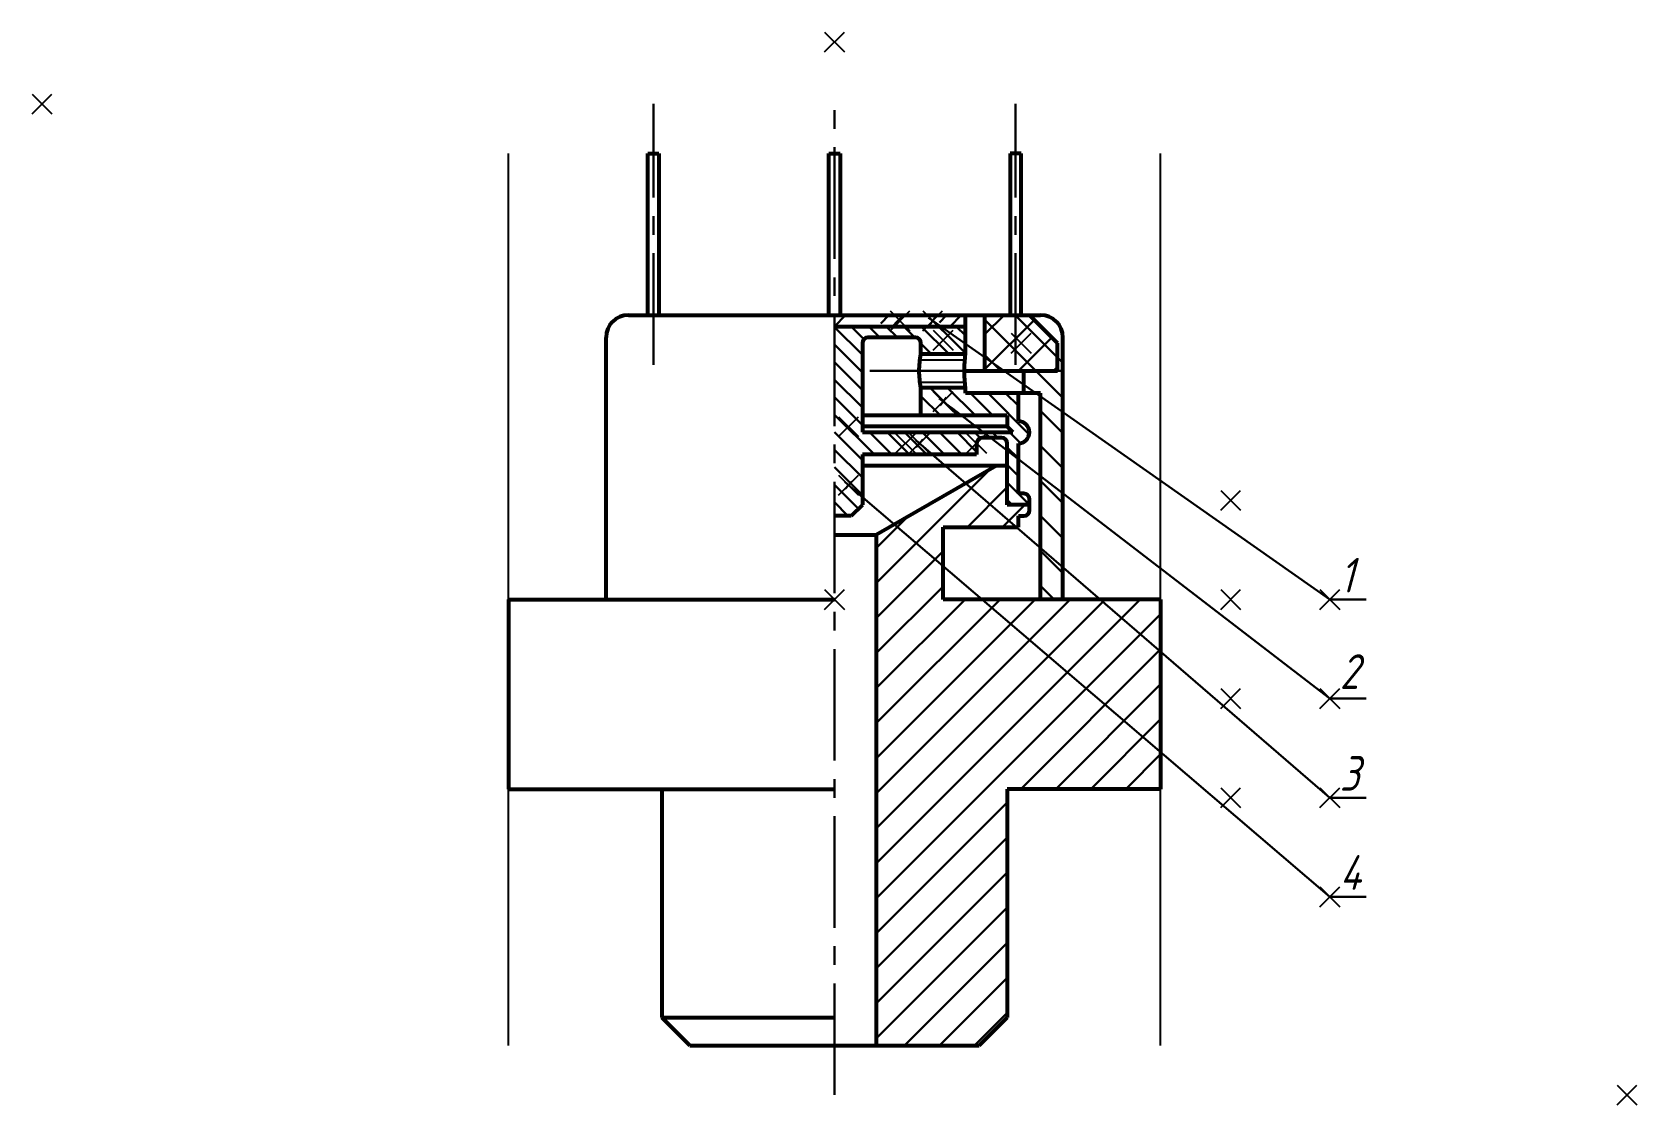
# Model space of a CAD drawing. Header units: inches. Extents: x -81 to 81, y -6 to 102.
import ezdxf
from ezdxf import colors
from ezdxf.entities.mleader import LeaderData, LeaderLine
from ezdxf.math import Vec2, Vec3

# ---------------------------------------------------------------- set-up
doc = ezdxf.new("R2010")
doc.units = ezdxf.units.IN
doc.header["$MEASUREMENT"] = 0
doc.header["$PDMODE"] = 3
doc.header["$PDSIZE"] = -2
doc.linetypes.add('CENTER2', pattern=[1.125, 0.75, -0.125, 0.125, -0.125])
doc.layers.add('Layer2', color=2, linetype='Continuous', plot=False)
doc.layers.add('Layer3', color=3, linetype='Continuous', plot=False)
doc.layers.add('Layer4', color=4, linetype='Continuous', lineweight=30)
doc.layers.add('Layer5', color=6, linetype='Continuous', lineweight=53)
doc.styles.add('3.5', font='gost.shx', dxfattribs={"oblique": 15, "height": 3.5})

# ---------------------------------------------------------------- blocks, each defined once
blk = doc.blocks.new('*U17')
at = {"layer": 'Layer4', "color": 0, "linetype": 'CENTER2', "ltscale": 15, "transparency": 16777216}
blk.add_line((0, -50), (0, 50), dxfattribs=at)
blk = doc.blocks.new('*U18')
at = {"layer": 'Layer4', "color": 0, "linetype": 'CENTER2', "ltscale": 15, "transparency": 16777216}
blk.add_line((0, -13.15625), (0, 13.15625), dxfattribs=at)
blk = doc.blocks.new('*U19')
at = {"layer": 'Layer4', "color": 0, "linetype": 'CENTER2', "ltscale": 15, "transparency": 16777216}
blk.add_line((-7.33, 0), (12.33, 0), dxfattribs=at)
blk = doc.blocks.new('*U20')
at = {"layer": 'Layer4', "color": 0, "linetype": 'CENTER2', "ltscale": 15, "transparency": 16777216}
blk.add_line((0, -13.15625), (0, 13.15625), dxfattribs=at)
blk = doc.blocks.new('108_121_120_119_117_116_113_75_45__33__26_1__22__18__Drawing1__201910110942\xa0— копия__201910111819\xa0— копия 11')
at = {"layer": 'Layer4'}
for p, q in [((-1.5, 0), (0.5, 0)), ((0, 0.5), (0, -0.5))]:
    blk.add_line(p, q, dxfattribs=at)

msp = doc.modelspace()

# ---------------------------------------------------------------- hatches: boundary and pattern name
at = {"layer": 'Layer4'}
h = msp.add_hatch(dxfattribs=at)
h.set_pattern_fill('GOST_GLASS', color=256, scale=0.7, angle=1)
h.set_pattern_definition([(46, (0, 0), (5.9388, 0.10366), [3.5, -4.9]), (46, (1.4847, 0.026), (5.9388, 0.10366), [1.4, -7]), (46, (-0.026, 1.4847), (5.9388, 0.10366), [1.4, -7])])
h.paths.add_polyline_path([(13.22, 72.56), (13.22, 73.69), (0, 73.69), (0, 72.56)])
h = msp.add_hatch(dxfattribs=at)
h.set_pattern_fill('ANSI37', color=256, scale=20)
h.paths.add_polyline_path([(15.19, 73.69), (15.19, 68.06), (18.22, 68.06), (22.5, 68.06), (22.5, 70.87), (19.69, 73.69)])
h = msp.add_hatch(dxfattribs=at)
h.set_pattern_fill('ANSI31', color=256, scale=20, angle=90)
h.paths.add_polyline_path([(23.06, 71.44, 0.414214), (20.81, 73.69), (19.69, 73.69), (22.5, 70.87), (22.5, 68.06), (19.12, 68.06), (19.12, 65.81), (20.81, 65.81), (20.81, 45), (23.06, 45)])
h = msp.add_hatch(dxfattribs=at)
h.set_pattern_fill('ANSI31', color=256, scale=10, angle=90)
h.paths.add_polyline_path([(0, 53.44), (1.69, 53.44), (2.81, 54.56), (2.81, 59.62), (14.34, 59.62), (14.34, 60.75, -0.414214), (14.91, 61.31), (16.87, 61.31, -0.414214), (17.44, 60.75), (17.44, 54.56), (19.69, 54.56), (19.69, 55.12, 0.414214), (19.12, 55.69), (18.56, 55.69), (18.56, 60.75, 1), (18.56, 63), (18.56, 65.81), (13.22, 65.81), (13.22, 66.37), (8.72, 66.37), (8.72, 63.56), (17.44, 63.56), (17.44, 62.44), (18, 61.87), (2.81, 61.87), (2.81, 70.87, -0.414214), (3.38, 71.44), (8.16, 71.44, -0.414214), (8.72, 70.87), (8.72, 69.75), (13.22, 69.75), (13.22, 72.56), (0, 72.56)])
h = msp.add_hatch(dxfattribs=at)
h.set_pattern_fill('ANSI31', color=256, scale=20)
h.paths.add_polyline_path([(10.97, 45), (10.97, 52.31), (18.56, 52.31), (18.56, 53.44), (19.12, 53.44, 0.414214), (19.69, 54), (19.69, 54.56), (17.44, 54.56), (17.44, 58.5), (16.31, 58.5), (4.22, 51.52), (4.22, 0), (14.62, 0), (17.44, 2.81), (17.44, 25.87), (32.91, 25.87), (32.91, 45)])

# ---------------------------------------------------------------- linework, layer by layer
at = {"layer": 'Layer2'}
for p in [(0, 101.25), (-80, 95), (6.61, 73.12), (9.91, 73.12), (10.97, 71.16), (18.84, 70.87), (10.97, 64.97), (1.41, 62.44), (7.17, 60.75), (8.58, 60.75), (14.34, 60.75), (1.41, 56.53), (40, 55), (0, 45), (40, 45), (50, 45), (40, 35), (50, 35), (40, 25), (50, 25), (50, 15), (80, -5)]:
    msp.add_point(p, dxfattribs=at)
at = {"layer": 'Layer3'}
for p, q in [((-32.91, 0), (-32.91, 90)), ((32.91, 0), (32.91, 90)), ((8.55, 69.19), (13.22, 69.19)), ((8.55, 66.94), (13.22, 66.94))]:
    msp.add_line(p, q, dxfattribs=at)
at = {"layer": 'Layer5'}
for p, q in [((-18.84, 73.69), (-18.84, 90)), ((-18.84, 90), (-17.72, 90)), ((-17.72, 90), (-17.72, 73.69)), ((-0.56, 73.69), (-0.56, 90)), ((-0.56, 90), (0.56, 90)), ((0.56, 90), (0.56, 73.69)), ((18.84, 90), (17.72, 90)), ((17.72, 90), (17.72, 73.69)), ((18.84, 73.69), (18.84, 90)), ((-20.81, 73.69), (20.81, 73.69)), ((13.22, 69.75), (13.22, 73.69)), ((15.19, 68.06), (15.19, 73.69)), ((22.5, 70.87), (19.69, 73.69)), ((-23.06, 45), (-23.06, 71.44)), ((0, 72.56), (13.22, 72.56)), ((8.16, 71.44), (3.38, 71.44)), ((23.06, 45), (23.06, 71.44)), ((2.81, 70.87), (2.81, 61.87)), ((8.72, 69.75), (8.72, 70.87)), ((13.22, 69.75), (8.72, 69.75)), ((22.5, 68.06), (22.5, 70.87)), ((13.11, 68.06), (22.5, 68.06)), ((19.12, 65.81), (19.12, 68.06)), ((13.22, 66.37), (8.72, 66.37)), ((8.72, 63.56), (8.72, 66.37)), ((13.22, 65.81), (13.22, 66.37)), ((20.81, 65.81), (13.22, 65.81)), ((18.56, 63), (18.56, 65.81)), ((20.81, 45), (20.81, 65.81)), ((17.44, 63.56), (2.81, 63.56)), ((17.44, 63.56), (17.44, 62.44)), ((17.44, 62.44), (2.81, 62.44)), ((2.81, 61.87), (18, 61.87)), ((17.44, 62.44), (18, 61.87)), ((14.34, 60.75), (14.34, 59.62)), ((16.87, 61.31), (14.91, 61.31)), ((17.44, 54.56), (17.44, 60.75)), ((18.56, 55.69), (18.56, 60.75)), ((14.34, 59.62), (2.81, 59.62)), ((2.81, 59.62), (2.81, 54.56)), ((17.44, 58.5), (2.81, 58.5)), ((16.31, 58.5), (4.22, 51.52)), ((19.12, 55.69), (18.56, 55.69)), ((19.69, 54), (19.69, 55.12)), ((2.81, 54.56), (1.69, 53.44)), ((19.69, 54.56), (17.44, 54.56)), ((1.69, 53.44), (0, 53.44)), ((10.97, 45), (10.97, 52.31)), ((10.97, 52.31), (18.56, 52.31)), ((18.56, 52.31), (18.56, 53.44)), ((18.56, 53.44), (19.12, 53.44)), ((0, 51.52), (4.22, 51.52)), ((4.22, 51.52), (4.22, 0)), ((-32.91, 45), (-32.91, 25.87)), ((-32.91, 45), (0, 45)), ((32.91, 45), (10.97, 45)), ((32.91, 45), (32.91, 25.87)), ((-32.91, 25.87), (0, 25.87)), ((-17.44, 25.87), (-17.44, 2.81)), ((32.91, 25.87), (17.44, 25.87)), ((17.44, 25.87), (17.44, 2.81)), ((-17.44, 2.81), (-14.62, 0)), ((-17.44, 2.81), (0, 2.81)), ((17.44, 2.81), (14.62, 0)), ((-14.62, 0), (14.62, 0))]:
    msp.add_line(p, q, dxfattribs=at)
for centre, radius, start, end in [((-20.81, 71.44), 2.25, 90, 180), ((20.81, 71.44), 2.25, 0, 90), ((3.38, 70.87), 0.562, 90, 180), ((8.16, 70.87), 0.562, 0, 90), ((18.56, 61.87), 1.12, 270, 90), ((14.91, 60.75), 0.562, 90, 180), ((16.87, 60.75), 0.562, 0, 90), ((19.12, 55.12), 0.562, 0, 90), ((19.12, 54), 0.562, 270, 0)]:
    msp.add_arc(centre, radius, start, end, dxfattribs=at)
for points in [[(8.72, 66.37), (8.55, 68.06), (8.72, 69.75)], [(13.22, 66.37), (13.11, 68.06), (13.22, 69.75)]]:
    msp.add_spline(points, degree=3, dxfattribs=at)

# ---------------------------------------------------------------- block references
at = {"layer": 'Layer4', "linetype": 'CENTER2', "ltscale": 15}
for name, p in [('*U18', (-18.28, 81.84)), ('*U17', (0, 45)), ('*U20', (18.28, 81.84)), ('*U19', (10.89, 68.06))]:
    msp.add_blockref(name, p, dxfattribs=at)

# ---------------------------------------------------------------- leaders
at = {"layer": 'Layer4'}
ml = msp.add_multileader_mtext('Standard', dxfattribs=at)
ml.set_content('1', color=256, style='3.5')
ml.set_leader_properties(color=256, linetype='ByLayer', lineweight=-1)
ml.set_arrow_properties(name='108_121_120_119_117_116_113_75_45__33__26_1__22__18__Drawing1__201910110942\xa0— копия__201910111819\xa0— копия 11')
ml.build(insert=Vec2(0, 0))
ml.multileader.update_dxf_attribs({"has_dogleg": 0, "text_left_attachment_type": 5, "text_right_attachment_type": 5, "dogleg_length": 0, "arrow_head_size": 1})
ctx = ml.context
ctx.base_point, ctx.char_height, ctx.arrow_head_size, ctx.landing_gap_size, ctx.plane_origin = Vec3(50, 45), 3.5, 1, 1, Vec3(9.91, 73.12)
ctx.left_attachment, ctx.right_attachment = 5, 5
notes = []
notes.append((ctx, [(0, (1, 1, 0), (50, 45), (1, 0), 0, [(0, [(9.91, 73.12)], 0, [])])]))
ctx.mtext.insert, ctx.mtext.flow_direction = Vec3(51, 49.2), 5
ml = msp.add_multileader_mtext('Standard', dxfattribs=at)
ml.set_content('2', color=256, style='3.5')
ml.set_leader_properties(color=256, linetype='ByLayer', lineweight=-1)
ml.set_arrow_properties(name='108_121_120_119_117_116_113_75_45__33__26_1__22__18__Drawing1__201910110942\xa0— копия__201910111819\xa0— копия 11')
ml.build(insert=Vec2(0, 0))
ml.multileader.update_dxf_attribs({"has_dogleg": 0, "text_left_attachment_type": 5, "text_right_attachment_type": 5, "dogleg_length": 0, "arrow_head_size": 1})
ctx = ml.context
ctx.base_point, ctx.char_height, ctx.arrow_head_size, ctx.landing_gap_size, ctx.plane_origin = Vec3(50, 35), 3.5, 1, 1, Vec3(10.97, 64.97)
ctx.left_attachment, ctx.right_attachment = 5, 5
notes.append((ctx, [(0, (1, 1, 0), (50, 35), (1, 0), 0, [(0, [(10.97, 64.97)], 0, [])])]))
ctx.mtext.insert, ctx.mtext.flow_direction = Vec3(51, 39.47), 5
ml = msp.add_multileader_mtext('Standard', dxfattribs=at)
ml.set_content('3', color=256, style='3.5')
ml.set_leader_properties(color=256, linetype='ByLayer', lineweight=-1)
ml.set_arrow_properties(name='108_121_120_119_117_116_113_75_45__33__26_1__22__18__Drawing1__201910110942\xa0— копия__201910111819\xa0— копия 11')
ml.build(insert=Vec2(0, 0))
ml.multileader.update_dxf_attribs({"has_dogleg": 0, "text_left_attachment_type": 5, "text_right_attachment_type": 5, "dogleg_length": 0, "arrow_head_size": 1})
ctx = ml.context
ctx.base_point, ctx.char_height, ctx.arrow_head_size, ctx.landing_gap_size, ctx.plane_origin = Vec3(50, 25), 3.5, 1, 1, Vec3(8.58, 60.75)
ctx.left_attachment, ctx.right_attachment = 5, 5
notes.append((ctx, [(0, (1, 1, 0), (50, 25), (1, 0), 0, [(0, [(8.58, 60.75)], 0, [])])]))
ctx.mtext.insert, ctx.mtext.flow_direction = Vec3(51, 29.2), 5
ml = msp.add_multileader_mtext('Standard', dxfattribs=at)
ml.set_content('4', color=256, style='3.5')
ml.set_leader_properties(color=256, linetype='ByLayer', lineweight=-1)
ml.set_arrow_properties(name='108_121_120_119_117_116_113_75_45__33__26_1__22__18__Drawing1__201910110942\xa0— копия__201910111819\xa0— копия 11')
ml.build(insert=Vec2(0, 0))
ml.multileader.update_dxf_attribs({"has_dogleg": 0, "text_left_attachment_type": 5, "text_right_attachment_type": 5, "dogleg_length": 0, "arrow_head_size": 1})
ctx = ml.context
ctx.base_point, ctx.char_height, ctx.arrow_head_size, ctx.landing_gap_size, ctx.plane_origin = Vec3(50, 15), 3.5, 1, 1, Vec3(1.41, 56.53)
ctx.left_attachment, ctx.right_attachment = 5, 5
notes.append((ctx, [(0, (1, 1, 0), (50, 15), (1, 0), 0, [(0, [(1.41, 56.53)], 0, [])])]))
ctx.mtext.insert, ctx.mtext.flow_direction = Vec3(51, 19.2), 5
for ctx, leaders in notes:
    for number, flags, end, landing, length, lines in leaders:
        leader = LeaderData()
        leader.index, (leader.has_last_leader_line, leader.has_dogleg_vector, leader.attachment_direction) = number, flags
        leader.last_leader_point, leader.dogleg_vector, leader.dogleg_length = Vec3(end), Vec3(landing), length
        for number, points, colour, breaks in lines:
            line = LeaderLine()
            line.index, line.vertices, line.color, line.breaks = number, Vec3.list(points), colors.encode_raw_color(colour), breaks
            leader.lines.append(line)
        ctx.leaders.append(leader)

doc.saveas('drawing.dxf')
